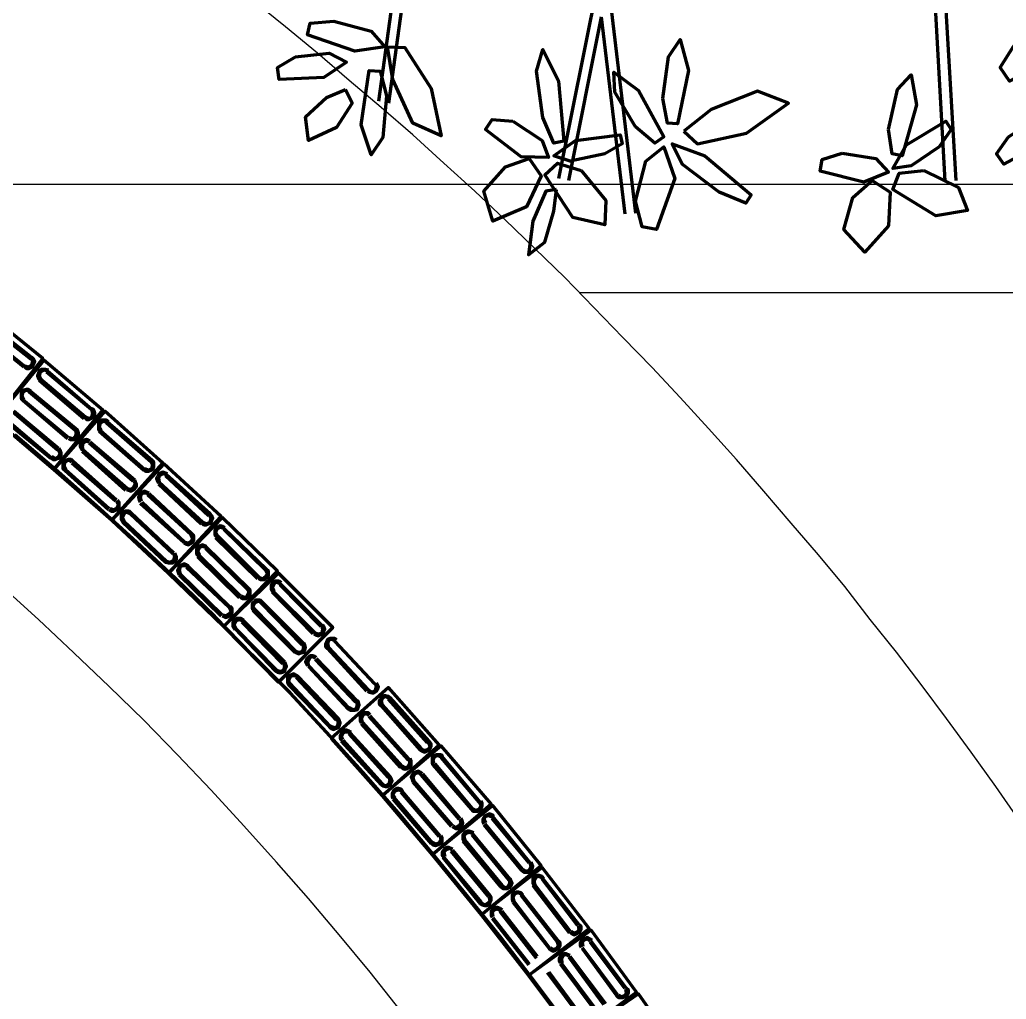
# Model space of a CAD drawing. Header units: millimetres. Extents: x 2273 to 2522, y 1034 to 1187.
# Drawn here: x 2458.833 to 2462.024, y 1056.051 to 1059.221 of the extents above; entities that cross this region are included whole.
import ezdxf

# ---------------------------------------------------------------- set-up
doc = ezdxf.new("R2010")
doc.units = ezdxf.units.MM
doc.layers.add('LAYER8', color=8, linetype='Continuous')
doc.layers.add('PAREDES', color=4, linetype='Continuous', lineweight=100)

# ---------------------------------------------------------------- blocks, each defined once
blk = doc.blocks.new('DER')
at = {"layer": 'PAREDES', "color": 0, "linetype": 'Continuous'}
for points in [[(66.4799, 146.7569), (66.4093, 146.8716), (66.4181, 146.948), (66.5123, 146.898), (66.5946, 146.7422), (66.5505, 146.7127), (66.4799, 146.7569)], [(66.774, 146.7392), (66.7152, 146.8333), (66.7181, 146.8951), (66.7946, 146.851), (66.8623, 146.7245), (66.8299, 146.701), (66.774, 146.7392)], [(66.8828, 146.4657), (66.9387, 146.5775), (67.0123, 146.6069), (67.0299, 146.5039), (66.9446, 146.3657), (66.8917, 146.3863), (66.8828, 146.4657)], [(65.9034, 146.5098), (66.9152, 146.5686)], [(65.9064, 146.4775), (66.9181, 146.5333)], [(66.8064, 146.5157), (66.8681, 146.4245), (66.877, 146.3657), (66.8005, 146.4098), (66.724, 146.5363), (66.7505, 146.5539), (66.8064, 146.5157)], [(66.7505, 146.351), (66.6211, 146.3804), (66.574, 146.4245), (66.6711, 146.4422), (66.8358, 146.3951), (66.8299, 146.3627), (66.7505, 146.351)], [(66.827, 146.201), (66.8446, 146.3098), (66.8887, 146.351), (66.9211, 146.2716), (66.8858, 146.1304), (66.8475, 146.1363), (66.827, 146.201)], [(66.9152, 146.298), (66.9534, 146.3569), (67.0623, 146.351), (67.1475, 146.2745), (67.074, 146.2069), (66.9711, 146.2363), (66.9152, 146.298)], [(66.7564, 145.6892), (66.7975, 145.7333), (66.7623, 145.8922), (66.6652, 146.0275), (66.627, 145.9275), (66.6858, 145.7775), (66.7564, 145.6892)], [(66.9534, 145.8039), (66.8623, 145.6833), (66.7975, 145.651), (66.8358, 145.7569), (66.9623, 145.9069), (66.9887, 145.8892), (66.9534, 145.8039)], [(66.6505, 145.6216), (66.5152, 145.6392), (66.4593, 145.6775), (66.5593, 145.7039), (66.7328, 145.6686), (66.7299, 145.6363), (66.6505, 145.6216)], [(66.9828, 145.5333), (66.8534, 145.5657), (66.8064, 145.6245), (66.9093, 145.6598), (67.074, 145.601), (67.0652, 145.5539), (66.9828, 145.5333)], [(66.7417, 145.5333), (66.6299, 145.4657), (66.5652, 145.4627), (66.624, 145.5422), (66.774, 145.6245), (66.7946, 145.5951), (66.7417, 145.5333)], [(65.4917, 145.351), (67.0211, 145.5333)], [(66.3858, 145.4216), (67.024, 145.498)], [(66.8299, 145.4333), (66.8534, 145.3216), (66.8358, 145.2686), (66.7858, 145.3392), (66.7681, 145.4833), (66.7975, 145.4892), (66.8299, 145.4333)], [(66.2799, 145.4098), (66.9093, 145.2833)], [(66.3858, 145.4216), (66.9152, 145.3157)], [(66.8828, 145.3569), (66.9799, 145.4363), (67.0593, 145.4333), (67.0358, 145.3304), (66.8975, 145.2392), (66.8593, 145.2804), (66.8828, 145.3569)], [(66.7123, 145.2333), (66.5623, 145.2127), (66.4917, 145.2333), (66.5946, 145.2833), (66.7887, 145.301), (66.7946, 145.2686), (66.7123, 145.2333)], [(66.724, 145.1363), (66.7858, 145.2304), (66.8417, 145.251), (66.8387, 145.1627), (66.7505, 145.048), (66.7181, 145.0686), (66.724, 145.1363)], [(66.9446, 145.2775), (66.9505, 145.2422), (67.0475, 145.201), (67.1564, 145.1863), (67.1152, 145.2392), (67.0152, 145.2686), (66.9446, 145.2775)], [(66.8446, 145.1892), (66.9005, 145.2275), (67.0005, 145.1804), (67.0475, 145.0716), (66.9505, 145.0422), (66.8711, 145.1127), (66.8446, 145.1892)], [(66.0328, 144.5039), (65.9534, 145.1039), (66.2358, 144.7598), (66.6593, 144.701)], [(66.4828, 144.7304), (66.4858, 144.7863), (66.6181, 144.8716), (66.7711, 144.9039), (66.7299, 144.8127), (66.5887, 144.748), (66.4828, 144.7304)], [(66.2417, 144.7922), (66.6652, 144.7333)], [(66.4005, 144.5569), (66.4328, 144.6775), (66.4828, 144.7216), (66.4975, 144.6245), (66.4446, 144.4716), (66.4064, 144.4804), (66.4005, 144.5569)], [(66.6417, 144.7275), (66.777, 144.7157), (66.8328, 144.6775), (66.7358, 144.6451), (66.5593, 144.6716), (66.5623, 144.7069), (66.6417, 144.7275)], [(66.6211, 144.5951), (66.6652, 144.6157), (66.7446, 144.5657), (66.7858, 144.4745), (66.7093, 144.4657), (66.6475, 144.5333), (66.6211, 144.5951)], [(66.5152, 144.4333), (66.5034, 144.5422), (66.5328, 144.598), (66.5828, 144.5245), (66.5887, 144.3804), (66.5505, 144.3745), (66.5152, 144.4333)]]:
    blk.add_lwpolyline(points, dxfattribs=at)
blk = doc.blocks.new('KJIUY')
at = {"layer": 'PAREDES', "color": 0, "linetype": 'Continuous'}
blk.add_lwpolyline([(69.6387, 145.3039), (69.5005, 145.201), (69.3623, 145.0951), (69.227, 144.9863), (69.0946, 144.8775), (68.9623, 144.7657), (68.8299, 144.651), (68.7005, 144.5333), (68.574, 144.4157), (68.4505, 144.2922), (68.327, 144.1716), (68.2034, 144.0451), (68.0858, 143.9186), (67.9681, 143.7892), (67.8505, 143.6569), (67.7387, 143.5245)], dxfattribs=at)
at = {"layer": 'PAREDES', "color": 160, "linetype": 'Continuous'}
for points in [[(69.6887, 145.3363), (69.8946, 145.4804), (69.7505, 145.6833), (69.5475, 145.5422), (69.6887, 145.3363)], [(69.4887, 145.1863), (69.6887, 145.3363), (69.5417, 145.5363), (69.3417, 145.3892), (69.4887, 145.1863)], [(69.5299, 145.5039), (69.377, 145.3892)], [(69.5534, 145.4716), (69.5593, 145.4775), (69.5593, 145.4863), (69.5593, 145.4922), (69.5564, 145.501), (69.5505, 145.5069), (69.5446, 145.5098), (69.5358, 145.5098), (69.5299, 145.5039)], [(69.5505, 145.4775), (69.5564, 145.4863), (69.5534, 145.498), (69.5446, 145.5039), (69.5328, 145.501)], [(69.5299, 145.498), (69.3799, 145.3863)], [(69.3975, 145.3598), (69.5505, 145.4745)], [(69.4005, 145.3598), (69.5534, 145.4716)], [(69.5799, 145.4363), (69.427, 145.3216)], [(69.5828, 145.4304), (69.4299, 145.3186)], [(69.2917, 145.0333), (69.4887, 145.1863), (69.3358, 145.3833), (69.1387, 145.2304), (69.2917, 145.0333)], [(69.374, 145.3922), (69.3681, 145.3833), (69.3652, 145.3775), (69.3681, 145.3686), (69.3711, 145.3627), (69.377, 145.3569), (69.3828, 145.3539), (69.3917, 145.3539), (69.3975, 145.3569)], [(69.377, 145.3863), (69.3711, 145.3775), (69.374, 145.3657), (69.3828, 145.3598), (69.3946, 145.3627)], [(69.4475, 145.2922), (69.6005, 145.4069)], [(69.4505, 145.2892), (69.6034, 145.4039)], [(69.324, 145.351), (69.174, 145.2333)], [(69.327, 145.3451), (69.177, 145.2304)], [(69.3475, 145.3216), (69.3534, 145.3275), (69.3564, 145.3333), (69.3534, 145.3422), (69.3505, 145.348), (69.3446, 145.3539), (69.3387, 145.3569), (69.3299, 145.3569), (69.324, 145.351)], [(69.3446, 145.3245), (69.3505, 145.3333), (69.3475, 145.3451), (69.3387, 145.351), (69.327, 145.348)], [(69.6299, 145.3657), (69.477, 145.2539)], [(69.6328, 145.3627), (69.4799, 145.248)], [(69.1946, 145.2069), (69.3446, 145.3216)], [(69.1975, 145.201), (69.3505, 145.3186)], [(69.424, 145.3216), (69.4211, 145.3157), (69.4181, 145.3098), (69.4181, 145.301), (69.4211, 145.2951), (69.427, 145.2892), (69.4328, 145.2863), (69.4417, 145.2863), (69.4475, 145.2892)], [(69.427, 145.3186), (69.4211, 145.3098), (69.424, 145.298), (69.4358, 145.2922), (69.4475, 145.2951)], [(69.377, 145.2833), (69.227, 145.1657)], [(69.3799, 145.2804), (69.2299, 145.1627)], [(69.4005, 145.2539), (69.4064, 145.2598), (69.4093, 145.2657), (69.4064, 145.2745), (69.4034, 145.2804), (69.3975, 145.2863), (69.3917, 145.2892), (69.3828, 145.2892), (69.377, 145.2833)], [(69.3975, 145.2569), (69.4034, 145.2657), (69.4005, 145.2775), (69.3917, 145.2833), (69.3799, 145.2804)], [(69.2475, 145.1392), (69.3975, 145.2539)], [(69.2505, 145.1363), (69.4005, 145.2539)], [(69.0975, 144.8745), (69.2917, 145.0333), (69.1328, 145.2275), (68.9387, 145.0716), (69.0975, 144.8745)], [(69.174, 145.2363), (69.1681, 145.2304), (69.1652, 145.2216), (69.1652, 145.2157), (69.1681, 145.2069), (69.174, 145.201), (69.1828, 145.201), (69.1887, 145.201), (69.1975, 145.2039)], [(69.174, 145.2333), (69.1681, 145.2216), (69.1711, 145.2098), (69.1828, 145.2039), (69.1946, 145.2069)], [(69.427, 145.2157), (69.2799, 145.101)], [(69.124, 145.1922), (68.974, 145.0716)], [(69.124, 145.1892), (68.9799, 145.0686)], [(69.1475, 145.1627), (69.1534, 145.1716), (69.1534, 145.1775), (69.1534, 145.1863), (69.1505, 145.1922), (69.1446, 145.198), (69.1358, 145.201), (69.1299, 145.198), (69.1211, 145.1951)], [(69.1446, 145.1686), (69.1505, 145.1775), (69.1475, 145.1892), (69.1358, 145.1951), (69.124, 145.1922)], [(69.4328, 145.2127), (69.2828, 145.0951)], [(69.3005, 145.0716), (69.4505, 145.1892)], [(69.3034, 145.0686), (69.4534, 145.1863)], [(68.9975, 145.0451), (69.1446, 145.1657)], [(69.0005, 145.0422), (69.1475, 145.1627)], [(69.227, 145.1686), (69.2211, 145.1627), (69.2181, 145.1539), (69.2181, 145.148), (69.2211, 145.1392), (69.227, 145.1333), (69.2358, 145.1333), (69.2417, 145.1333), (69.2505, 145.1363)], [(69.227, 145.1657), (69.2211, 145.1539), (69.224, 145.1422), (69.2358, 145.1363), (69.2475, 145.1392)], [(69.177, 145.1275), (69.0299, 145.0069)], [(69.1799, 145.1245), (69.0328, 145.0039)], [(69.2005, 145.0951), (69.2064, 145.1039), (69.2064, 145.1098), (69.2064, 145.1186), (69.2034, 145.1245), (69.1975, 145.1304), (69.1887, 145.1333), (69.1828, 145.1304), (69.174, 145.1275)], [(69.1975, 145.101), (69.2034, 145.1098), (69.2005, 145.1216), (69.1887, 145.1275), (69.177, 145.1245)], [(69.0505, 144.9804), (69.1975, 145.101)], [(69.0534, 144.9745), (69.2005, 145.0951)], [(69.277, 145.101), (69.2711, 145.0951), (69.2681, 145.0863), (69.2681, 145.0804), (69.274, 145.0716), (69.2799, 145.0657), (69.2858, 145.0657), (69.2946, 145.0657), (69.3005, 145.0686)], [(69.2799, 145.098), (69.274, 145.0863), (69.277, 145.0745), (69.2858, 145.0686), (69.2975, 145.0716)], [(68.9064, 144.7127), (69.0975, 144.8745), (68.9328, 145.0657), (68.7446, 144.9039), (68.9064, 144.7127)], [(68.974, 145.0745), (68.9681, 145.0686), (68.9652, 145.0598), (68.9681, 145.0539), (68.9711, 145.0451), (68.977, 145.0422), (68.9828, 145.0392), (68.9917, 145.0392), (68.9975, 145.0422)], [(68.977, 145.0716), (68.9711, 145.0598), (68.974, 145.048), (68.9828, 145.0422), (68.9946, 145.048)], [(69.2299, 145.0627), (69.0828, 144.9422)], [(69.2328, 145.0569), (69.0858, 144.9363)], [(69.2564, 145.0304), (69.2593, 145.0363), (69.2623, 145.0451), (69.2623, 145.051), (69.2593, 145.0598), (69.2505, 145.0627), (69.2446, 145.0657), (69.2358, 145.0657), (69.2299, 145.0627)], [(69.2534, 145.0333), (69.2593, 145.0451), (69.2534, 145.0569), (69.2446, 145.0627), (69.2328, 145.0598)], [(68.927, 145.0304), (68.7799, 144.9069)], [(68.927, 145.0275), (68.7828, 144.9039)], [(68.9505, 145.001), (68.9564, 145.0069), (68.9564, 145.0157), (68.9564, 145.0216), (68.9534, 145.0304), (68.9475, 145.0333), (68.9387, 145.0363), (68.9299, 145.0363), (68.924, 145.0333)], [(68.9475, 145.0039), (68.9534, 145.0157), (68.9505, 145.0275), (68.9387, 145.0333), (68.927, 145.0275)], [(69.1064, 144.9127), (69.2505, 145.0333)], [(69.1064, 144.9098), (69.2564, 145.0304)], [(68.8034, 144.8833), (68.9475, 145.0039)], [(68.8064, 144.8775), (68.9505, 145.001)], [(69.027, 145.0098), (69.024, 145.0039), (69.0211, 144.9951), (69.0211, 144.9892), (69.024, 144.9804), (69.0328, 144.9745), (69.0387, 144.9745), (69.0475, 144.9745), (69.0534, 144.9775)], [(69.0299, 145.0069), (69.024, 144.9951), (69.0299, 144.9833), (69.0387, 144.9775), (69.0505, 144.9804)], [(68.9799, 144.9657), (68.8358, 144.8451)], [(68.9828, 144.9627), (68.8387, 144.8392)], [(69.0064, 144.9392), (69.0093, 144.9451), (69.0123, 144.951), (69.0123, 144.9598), (69.0064, 144.9657), (69.0005, 144.9716), (68.9946, 144.9745), (68.9858, 144.9716), (68.9799, 144.9686)], [(69.0034, 144.9422), (69.0093, 144.951), (69.0034, 144.9627), (68.9946, 144.9686), (68.9828, 144.9657)], [(68.8593, 144.8157), (69.0034, 144.9392)], [(68.8623, 144.8127), (69.0064, 144.9363)], [(69.0799, 144.9422), (69.077, 144.9363), (69.074, 144.9304), (69.074, 144.9216), (69.077, 144.9157), (69.0858, 144.9098), (69.0917, 144.9069), (69.1005, 144.9069), (69.1064, 144.9127)], [(69.0828, 144.9392), (69.077, 144.9304), (69.0828, 144.9186), (69.0917, 144.9127), (69.1034, 144.9157)], [(68.7211, 144.548), (68.9064, 144.7127), (68.7417, 144.898), (68.5564, 144.7333), (68.7211, 144.548)], [(68.7799, 144.9098), (68.774, 144.9039), (68.774, 144.8951), (68.774, 144.8892), (68.777, 144.8804), (68.7828, 144.8745), (68.7917, 144.8745), (68.8005, 144.8745), (68.8064, 144.8775)], [(68.7828, 144.9069), (68.777, 144.8951), (68.7799, 144.8833), (68.7917, 144.8775), (68.8034, 144.8804)], [(69.0358, 144.901), (68.8917, 144.7775)], [(69.0387, 144.898), (68.8946, 144.7745)], [(69.0593, 144.8716), (69.0652, 144.8775), (69.0681, 144.8863), (69.0652, 144.8922), (69.0623, 144.901), (69.0564, 144.9069), (69.0475, 144.9069), (69.0417, 144.9069), (69.0358, 144.9039)], [(69.0564, 144.8745), (69.0623, 144.8863), (69.0593, 144.898), (69.0475, 144.9039), (69.0358, 144.901)], [(68.7299, 144.8657), (68.5887, 144.7392)], [(68.7593, 144.8363), (68.7623, 144.8422), (68.7652, 144.851), (68.7623, 144.8569), (68.7593, 144.8657), (68.7534, 144.8686), (68.7446, 144.8716), (68.7387, 144.8716), (68.7299, 144.8657)], [(68.7564, 144.8392), (68.7593, 144.851), (68.7564, 144.8627), (68.7446, 144.8686), (68.7328, 144.8627)], [(68.9123, 144.751), (69.0593, 144.8745)], [(68.9181, 144.748), (69.0623, 144.8716)], [(68.7358, 144.8598), (68.5946, 144.7333)], [(68.6123, 144.7127), (68.7534, 144.8392)], [(68.6152, 144.7098), (68.7593, 144.8363)], [(68.8358, 144.8422), (68.8299, 144.8363), (68.827, 144.8304), (68.8299, 144.8216), (68.8328, 144.8157), (68.8387, 144.8098), (68.8475, 144.8069), (68.8534, 144.8098), (68.8623, 144.8127)], [(68.8387, 144.8392), (68.8328, 144.8304), (68.8358, 144.8186), (68.8475, 144.8127), (68.8593, 144.8157)], [(68.7887, 144.801), (68.6475, 144.6745)], [(68.8123, 144.7716), (68.8181, 144.7804), (68.8211, 144.7863), (68.8181, 144.7951), (68.8152, 144.801), (68.8093, 144.8069), (68.8005, 144.8069), (68.7946, 144.8069), (68.7858, 144.8039)], [(68.8093, 144.7775), (68.8152, 144.7863), (68.8123, 144.798), (68.8005, 144.8039), (68.7887, 144.801)], [(68.7917, 144.798), (68.6505, 144.6716)], [(68.6681, 144.648), (68.8123, 144.7775)], [(68.674, 144.6451), (68.8152, 144.7716)], [(68.8917, 144.7804), (68.8858, 144.7745), (68.8828, 144.7657), (68.8828, 144.7598), (68.8887, 144.751), (68.8946, 144.748), (68.9005, 144.7451), (68.9093, 144.7451), (68.9152, 144.748)], [(68.8917, 144.7775), (68.8887, 144.7657), (68.8917, 144.7539), (68.9034, 144.748), (68.9123, 144.7539)], [(68.5887, 144.7392), (68.5858, 144.7333), (68.5828, 144.7245), (68.5828, 144.7186), (68.5887, 144.7098), (68.5946, 144.7069), (68.6005, 144.7039), (68.6093, 144.7039), (68.6152, 144.7098)], [(68.8446, 144.7392), (68.7034, 144.6098)], [(68.8711, 144.7098), (68.874, 144.7157), (68.877, 144.7245), (68.877, 144.7304), (68.8711, 144.7392), (68.8652, 144.7422), (68.8593, 144.7451), (68.8505, 144.7422), (68.8446, 144.7392)], [(68.8681, 144.7127), (68.874, 144.7245), (68.8681, 144.7363), (68.8564, 144.7392), (68.8475, 144.7363)], [(68.5917, 144.7363), (68.5858, 144.7245), (68.5917, 144.7127), (68.6005, 144.7098), (68.6123, 144.7127)], [(68.8475, 144.7333), (68.7064, 144.6069)], [(68.727, 144.5863), (68.8681, 144.7127)], [(68.7299, 144.5804), (68.8711, 144.7098)], [(68.5446, 144.6892), (68.4064, 144.5598)], [(68.5681, 144.6657), (68.5711, 144.6716), (68.574, 144.6804), (68.574, 144.6863), (68.5681, 144.6951), (68.5623, 144.698), (68.5534, 144.701), (68.5475, 144.698), (68.5417, 144.6951)], [(68.5652, 144.6686), (68.5711, 144.6804), (68.5652, 144.6922), (68.5534, 144.6951), (68.5446, 144.6922)], [(68.6446, 144.6745), (68.6387, 144.6686), (68.6387, 144.6627), (68.6387, 144.6539), (68.6417, 144.648), (68.6505, 144.6422), (68.6564, 144.6422), (68.6652, 144.6422), (68.6711, 144.6451)], [(68.427, 144.5392), (68.5652, 144.6686)], [(68.4299, 144.5363), (68.5681, 144.6627)], [(68.6475, 144.6716), (68.6417, 144.6627), (68.6446, 144.651), (68.6564, 144.6451), (68.6681, 144.648)], [(68.6005, 144.6333), (68.4623, 144.501)], [(68.6034, 144.6275), (68.4652, 144.498)], [(68.624, 144.6039), (68.6299, 144.6098), (68.6299, 144.6186), (68.6299, 144.6245), (68.627, 144.6333), (68.6181, 144.6363), (68.6123, 144.6392), (68.6034, 144.6363), (68.5975, 144.6333)], [(68.6211, 144.6069), (68.627, 144.6186), (68.624, 144.6304), (68.6123, 144.6333), (68.6005, 144.6304)], [(68.7005, 144.6127), (68.6975, 144.6069), (68.6946, 144.598), (68.6946, 144.5922), (68.7005, 144.5833), (68.7064, 144.5804), (68.7123, 144.5775), (68.7211, 144.5775), (68.727, 144.5833)], [(68.7034, 144.6098), (68.7005, 144.598), (68.7034, 144.5863), (68.7152, 144.5804), (68.724, 144.5863)], [(68.4858, 144.4745), (68.624, 144.6069)], [(68.4887, 144.4745), (68.627, 144.6039)], [(68.6828, 144.5422), (68.6887, 144.548), (68.6917, 144.5569), (68.6887, 144.5627), (68.6858, 144.5716), (68.6799, 144.5745), (68.6711, 144.5775), (68.6623, 144.5745), (68.6564, 144.5716)], [(68.3593, 144.201), (68.5387, 144.3775), (68.3623, 144.5539), (68.1858, 144.3775), (68.3593, 144.201)], [(68.4034, 144.5657), (68.3975, 144.5598), (68.3975, 144.551), (68.3975, 144.5451), (68.4005, 144.5363), (68.4093, 144.5333), (68.4152, 144.5304), (68.424, 144.5304), (68.4299, 144.5363)], [(68.4064, 144.5627), (68.4005, 144.551), (68.4034, 144.5392), (68.4152, 144.5363), (68.427, 144.5392)], [(68.6564, 144.5716), (68.5181, 144.4392)], [(68.6623, 144.5657), (68.524, 144.4363)], [(68.6799, 144.5451), (68.6858, 144.5569), (68.6828, 144.5686), (68.6711, 144.5716), (68.6593, 144.5686)], [(68.3564, 144.5186), (68.2211, 144.3833)], [(68.3593, 144.5157), (68.224, 144.3833)], [(68.3828, 144.4922), (68.3858, 144.498), (68.3887, 144.5069), (68.3858, 144.5127), (68.3828, 144.5216), (68.374, 144.5245), (68.3681, 144.5275), (68.3593, 144.5245), (68.3534, 144.5216)], [(68.3799, 144.4951), (68.3828, 144.5069), (68.3799, 144.5186), (68.3681, 144.5216), (68.3564, 144.5186)], [(68.5417, 144.4127), (68.6828, 144.5451)], [(68.5475, 144.4098), (68.6828, 144.5422)], [(68.2446, 144.3598), (68.3799, 144.4951)], [(68.2475, 144.3569), (68.3828, 144.4892)], [(68.4593, 144.501), (68.4564, 144.4951), (68.4534, 144.4892), (68.4534, 144.4804), (68.4593, 144.4745), (68.4652, 144.4686), (68.474, 144.4657), (68.4799, 144.4686), (68.4858, 144.4716)], [(68.4623, 144.498), (68.4564, 144.4863), (68.4623, 144.4775), (68.474, 144.4716), (68.4858, 144.4745)], [(68.4152, 144.4598), (68.2799, 144.3245)], [(68.4181, 144.4539), (68.2828, 144.3216)], [(68.4417, 144.4304), (68.4446, 144.4363), (68.4475, 144.4451), (68.4446, 144.451), (68.4417, 144.4598), (68.4358, 144.4627), (68.427, 144.4657), (68.4181, 144.4627), (68.4123, 144.4598)], [(68.4387, 144.4333), (68.4417, 144.4451), (68.4387, 144.4569), (68.427, 144.4598), (68.4152, 144.4569)], [(68.3034, 144.301), (68.4387, 144.4333)], [(68.3064, 144.2951), (68.4417, 144.4304)], [(68.5181, 144.4392), (68.5152, 144.4333), (68.5123, 144.4275), (68.5152, 144.4186), (68.5181, 144.4127), (68.524, 144.4069), (68.5328, 144.4069), (68.5387, 144.4069), (68.5475, 144.4098)], [(68.5211, 144.4363), (68.5181, 144.4275), (68.5211, 144.4157), (68.5328, 144.4098), (68.5446, 144.4127)], [(68.2181, 144.3863), (68.2123, 144.3804), (68.2123, 144.3745), (68.2123, 144.3657), (68.2181, 144.3598), (68.224, 144.3539), (68.2328, 144.3539), (68.2387, 144.3539), (68.2475, 144.3598)], [(68.474, 144.398), (68.3387, 144.2627)], [(68.4799, 144.3922), (68.3446, 144.2598)], [(68.5034, 144.3686), (68.5064, 144.3745), (68.5093, 144.3833), (68.5064, 144.3922), (68.5034, 144.398), (68.4946, 144.401), (68.4887, 144.4039), (68.4799, 144.401), (68.474, 144.398)], [(68.5005, 144.3716), (68.5034, 144.3833), (68.5005, 144.3951), (68.4887, 144.398), (68.477, 144.3951)], [(68.1858, 144.0216), (68.3593, 144.201), (68.1799, 144.3745), (68.0064, 144.1951), (68.1858, 144.0216)], [(68.2211, 144.3833), (68.2152, 144.3716), (68.2211, 144.3627), (68.2328, 144.3569), (68.2446, 144.3627)], [(68.3652, 144.2392), (68.5005, 144.3716)], [(68.3652, 144.2363), (68.5034, 144.3686)], [(68.174, 144.3392), (68.0417, 144.201)], [(68.177, 144.3363), (68.0446, 144.201)], [(68.2034, 144.3127), (68.2064, 144.3186), (68.2064, 144.3275), (68.2064, 144.3333), (68.2005, 144.3392), (68.1946, 144.3451), (68.1887, 144.3451), (68.1799, 144.3451), (68.174, 144.3392)], [(68.2005, 144.3157), (68.2034, 144.3275), (68.1975, 144.3363), (68.1887, 144.3422), (68.177, 144.3363)], [(68.2799, 144.3245), (68.274, 144.3186), (68.274, 144.3127), (68.274, 144.3039), (68.2799, 144.298), (68.2858, 144.2922), (68.2946, 144.2922), (68.3005, 144.2922), (68.3064, 144.298)], [(68.0652, 144.1804), (68.2005, 144.3157)], [(68.0711, 144.1745), (68.2034, 144.3098)], [(68.2828, 144.3216), (68.277, 144.3127), (68.2828, 144.301), (68.2946, 144.2951), (68.3034, 144.301)], [(68.2358, 144.2804), (68.1005, 144.1422)], [(68.2387, 144.2775), (68.1064, 144.1422)], [(68.2623, 144.2539), (68.2681, 144.2598), (68.2681, 144.2686), (68.2681, 144.2745), (68.2623, 144.2804), (68.2564, 144.2863), (68.2475, 144.2863), (68.2417, 144.2863), (68.2358, 144.2804)], [(68.2593, 144.2569), (68.2652, 144.2686), (68.2593, 144.2775), (68.2475, 144.2833), (68.2387, 144.2775)], [(68.3387, 144.2657), (68.3328, 144.2569), (68.3328, 144.251), (68.3328, 144.2422), (68.3387, 144.2363), (68.3446, 144.2304), (68.3534, 144.2304), (68.3593, 144.2304), (68.3681, 144.2363)], [(68.3417, 144.2627), (68.3358, 144.251), (68.3417, 144.2392), (68.3534, 144.2333), (68.3652, 144.2392)], [(68.127, 144.1186), (68.2593, 144.2539)], [(68.1328, 144.1157), (68.2652, 144.251)], [(68.324, 144.1951), (68.327, 144.201), (68.3299, 144.2069), (68.327, 144.2157), (68.3211, 144.2216), (68.3152, 144.2275), (68.3093, 144.2275), (68.3005, 144.2275), (68.2946, 144.2216)], [(68.0387, 144.2039), (68.0358, 144.198), (68.0328, 144.1892), (68.0358, 144.1833), (68.0387, 144.1775), (68.0475, 144.1716), (68.0534, 144.1716), (68.0623, 144.1716), (68.0681, 144.1775)], [(68.0417, 144.201), (68.0387, 144.1892), (68.0417, 144.1804), (68.0534, 144.1745), (68.0652, 144.1804)], [(68.2975, 144.2216), (68.1623, 144.0833)], [(68.2975, 144.2186), (68.1681, 144.0804)], [(68.1887, 144.0598), (68.3211, 144.1951)], [(68.3211, 144.198), (68.324, 144.2069), (68.3181, 144.2186), (68.3093, 144.2245), (68.2975, 144.2186)], [(68.0152, 143.8392), (68.1858, 144.0216), (68.0034, 144.1922), (67.8328, 144.0069), (68.0152, 143.8392)], [(68.024, 144.1304), (68.0299, 144.1363), (68.0299, 144.1451), (68.027, 144.151), (68.024, 144.1598), (68.0152, 144.1627), (68.0093, 144.1657), (68.0005, 144.1627), (67.9946, 144.1569)], [(68.1917, 144.0569), (68.324, 144.1922)], [(67.9946, 144.1569), (67.8681, 144.0157)], [(68.0005, 144.151), (67.8711, 144.0127)], [(67.8917, 143.9922), (68.0211, 144.1333)], [(68.0211, 144.1333), (68.027, 144.1451), (68.0211, 144.1569), (68.0093, 144.1598), (67.9975, 144.1539)], [(68.1005, 144.1451), (68.0975, 144.1392), (68.0946, 144.1304), (68.0975, 144.1245), (68.1005, 144.1157), (68.1093, 144.1127), (68.1152, 144.1127), (68.124, 144.1127), (68.1299, 144.1186)], [(68.1034, 144.1422), (68.1005, 144.1304), (68.1034, 144.1216), (68.1152, 144.1157), (68.127, 144.1216)], [(67.8975, 143.9892), (68.027, 144.1275)], [(68.0887, 144.0716), (68.0917, 144.0775), (68.0946, 144.0863), (68.0917, 144.0922), (68.0858, 144.101), (68.0799, 144.1039), (68.074, 144.1039), (68.0652, 144.1039), (68.0593, 144.098)], [(68.0858, 144.0745), (68.0887, 144.0863), (68.0828, 144.0951), (68.074, 144.101), (68.0623, 144.0951)], [(68.0593, 144.098), (67.9299, 143.9598)], [(68.0623, 144.0951), (67.9328, 143.9539)], [(67.9564, 143.9363), (68.0858, 144.0745)], [(67.9593, 143.9304), (68.0858, 144.0716)], [(68.1623, 144.0863), (68.1593, 144.0804), (68.1564, 144.0716), (68.1593, 144.0657), (68.1623, 144.0569), (68.1711, 144.0539), (68.177, 144.051), (68.1858, 144.0539), (68.1917, 144.0569)], [(68.1652, 144.0833), (68.1623, 144.0716), (68.1652, 144.0598), (68.177, 144.0569), (68.1887, 144.0598)], [(68.1211, 144.0392), (67.9917, 143.901)], [(68.124, 144.0363), (67.9946, 143.898)], [(68.1505, 144.0127), (68.1534, 144.0216), (68.1534, 144.0275), (68.1534, 144.0363), (68.1475, 144.0422), (68.1417, 144.048), (68.1328, 144.048), (68.127, 144.0451), (68.1211, 144.0422)], [(68.1475, 144.0157), (68.1505, 144.0275), (68.1446, 144.0392), (68.1328, 144.0422), (68.124, 144.0392)], [(67.8505, 143.651), (68.0152, 143.8392), (67.8299, 144.0039), (67.6623, 143.8157), (67.8505, 143.651)], [(67.8652, 144.0186), (67.8623, 144.0127), (67.8593, 144.0039), (67.8623, 143.9951), (67.8681, 143.9892), (67.874, 143.9863), (67.8799, 143.9833), (67.8887, 143.9863), (67.8946, 143.9892)], [(67.8681, 144.0157), (67.8652, 144.0039), (67.8711, 143.9922), (67.8799, 143.9892), (67.8917, 143.9922)], [(68.0181, 143.8775), (68.1475, 144.0157)], [(68.0211, 143.8745), (68.1505, 144.0127)], [(67.8505, 143.9422), (67.8564, 143.948), (67.8564, 143.9569), (67.8534, 143.9657), (67.8505, 143.9716), (67.8417, 143.9745), (67.8358, 143.9745), (67.827, 143.9745), (67.8211, 143.9686)], [(67.8475, 143.9451), (67.8534, 143.9569), (67.8475, 143.9686), (67.8358, 143.9716), (67.824, 143.9657)], [(67.8211, 143.9686), (67.6975, 143.8245)], [(67.827, 143.9657), (67.7005, 143.8216)], [(67.724, 143.801), (67.8505, 143.9451)], [(67.727, 143.798), (67.8534, 143.9422)], [(67.927, 143.9598), (67.924, 143.951), (67.9211, 143.9451), (67.924, 143.9363), (67.927, 143.9304), (67.9358, 143.9275), (67.9417, 143.9245), (67.9505, 143.9275), (67.9564, 143.9304)], [(67.9299, 143.9569), (67.927, 143.9451), (67.9299, 143.9333), (67.9417, 143.9304), (67.9534, 143.9333)], [(67.8858, 143.9127), (67.7623, 143.7686)], [(67.9152, 143.8863), (67.9181, 143.8922), (67.9211, 143.901), (67.9181, 143.9069), (67.9123, 143.9127), (67.9064, 143.9186), (67.8975, 143.9186), (67.8917, 143.9157), (67.8858, 143.9127)], [(67.9123, 143.8892), (67.9152, 143.898), (67.9093, 143.9098), (67.8975, 143.9157), (67.8887, 143.9098)], [(67.8887, 143.9069), (67.7652, 143.7657)], [(67.7858, 143.7451), (67.9123, 143.8892)], [(67.7917, 143.7422), (67.9181, 143.8833)], [(67.9917, 143.901), (67.9858, 143.8951), (67.9858, 143.8863), (67.9858, 143.8804), (67.9917, 143.8745), (67.9975, 143.8686), (68.0064, 143.8686), (68.0123, 143.8686), (68.0211, 143.8745)], [(67.9946, 143.898), (67.9887, 143.8863), (67.9946, 143.8775), (68.0064, 143.8716), (68.0181, 143.8775)], [(67.9505, 143.8539), (67.824, 143.7127)], [(67.9534, 143.851), (67.8299, 143.7098)], [(67.9799, 143.8304), (67.9858, 143.8363), (67.9858, 143.8451), (67.9828, 143.851), (67.9799, 143.8598), (67.9711, 143.8627), (67.9652, 143.8627), (67.9564, 143.8627), (67.9505, 143.8569)], [(67.977, 143.8333), (67.9799, 143.8451), (67.977, 143.8539), (67.9652, 143.8598), (67.9534, 143.8539)], [(67.6975, 143.8275), (67.6917, 143.8216), (67.6917, 143.8127), (67.6917, 143.8039), (67.6975, 143.798), (67.7034, 143.7951), (67.7123, 143.7951), (67.7211, 143.7951), (67.727, 143.801)], [(67.7005, 143.8245), (67.6946, 143.8127), (67.7005, 143.801), (67.7123, 143.798), (67.724, 143.8039)], [(67.8505, 143.6892), (67.977, 143.8304)], [(67.8534, 143.6863), (67.9799, 143.8275)], [(67.6887, 143.4598), (67.8505, 143.651), (67.6593, 143.8098), (67.4975, 143.6186), (67.6887, 143.4598)], [(67.6828, 143.751), (67.6887, 143.7569), (67.6887, 143.7657), (67.6858, 143.7716), (67.6828, 143.7775), (67.674, 143.7833), (67.6681, 143.7833), (67.6593, 143.7804), (67.6534, 143.7745)], [(67.6564, 143.7745), (67.5328, 143.6304)], [(67.6564, 143.7716), (67.5358, 143.6275)], [(67.5564, 143.6069), (67.6799, 143.7539)], [(67.5623, 143.6039), (67.6858, 143.748)], [(67.6799, 143.7539), (67.6858, 143.7657), (67.6799, 143.7745), (67.6681, 143.7775), (67.6564, 143.7745)], [(67.7593, 143.7686), (67.7564, 143.7627), (67.7534, 143.7569), (67.7564, 143.748), (67.7623, 143.7422), (67.7681, 143.7363), (67.777, 143.7363), (67.7828, 143.7392), (67.7887, 143.7422)], [(67.7623, 143.7657), (67.7593, 143.7569), (67.7652, 143.7451), (67.777, 143.7422), (67.7858, 143.7451)], [(67.7181, 143.7216), (67.5975, 143.5745)], [(67.724, 143.7186), (67.6005, 143.5716)], [(67.7505, 143.698), (67.7534, 143.7039), (67.7534, 143.7127), (67.7534, 143.7186), (67.7475, 143.7245), (67.7417, 143.7304), (67.7328, 143.7304), (67.724, 143.7275), (67.7181, 143.7216)], [(67.7475, 143.701), (67.7505, 143.7127), (67.7446, 143.7216), (67.7328, 143.7245), (67.7211, 143.7216)], [(67.624, 143.551), (67.7475, 143.698)], [(67.627, 143.551), (67.7505, 143.6951)], [(67.824, 143.7127), (67.8181, 143.7069), (67.8181, 143.698), (67.8211, 143.6922), (67.824, 143.6833), (67.8328, 143.6804), (67.8387, 143.6804), (67.8475, 143.6804), (67.8534, 143.6863)], [(67.827, 143.7098), (67.8211, 143.698), (67.827, 143.6863), (67.8387, 143.6833), (67.8505, 143.6892)], [(67.7828, 143.6657), (67.6623, 143.5216)], [(67.7887, 143.6627), (67.6652, 143.5186)], [(67.8123, 143.6422), (67.8181, 143.648), (67.8181, 143.6569), (67.8152, 143.6627), (67.8123, 143.6716), (67.8034, 143.6745), (67.7975, 143.6745), (67.7887, 143.6716), (67.7828, 143.6686)], [(67.8093, 143.6451), (67.8152, 143.6569), (67.8093, 143.6657), (67.7975, 143.6716), (67.7858, 143.6657)], [(67.5299, 143.6333), (67.527, 143.6245), (67.527, 143.6186), (67.527, 143.6098), (67.5328, 143.6039), (67.5387, 143.601), (67.5475, 143.598), (67.5564, 143.601), (67.5623, 143.6069)], [(67.5328, 143.6304), (67.5299, 143.6186), (67.5358, 143.6069), (67.5475, 143.6039), (67.5593, 143.6098)], [(67.6887, 143.498), (67.8123, 143.6422)], [(67.6946, 143.4951), (67.8152, 143.6422)], [(67.5328, 143.2657), (67.6858, 143.4598), (67.4917, 143.6157), (67.3358, 143.4216), (67.5328, 143.2657)], [(67.5181, 143.5569), (67.524, 143.5627), (67.524, 143.5716), (67.5211, 143.5775), (67.5152, 143.5833), (67.5093, 143.5863), (67.5005, 143.5892), (67.4946, 143.5863), (67.4887, 143.5804)], [(67.4887, 143.5804), (67.3711, 143.4304)], [(67.4946, 143.5775), (67.377, 143.4275)], [(67.3975, 143.4098), (67.5181, 143.5598)], [(67.5152, 143.5569), (67.5181, 143.5686), (67.5123, 143.5804), (67.5005, 143.5833), (67.4917, 143.5775)], [(67.5975, 143.5775), (67.5917, 143.5686), (67.5917, 143.5627), (67.5946, 143.5539), (67.5975, 143.548), (67.6064, 143.5451), (67.6123, 143.5451), (67.6211, 143.5451), (67.627, 143.551)], [(67.6005, 143.5745), (67.5946, 143.5627), (67.6005, 143.551), (67.6123, 143.548), (67.624, 143.5539)], [(67.4005, 143.4069), (67.5181, 143.5539)]]:
    blk.add_lwpolyline(points, dxfattribs=at)

msp = doc.modelspace()

# ---------------------------------------------------------------- linework, layer by layer
msp.add_line((2454.7693, 1058.6895), (2476.7693, 1058.6895))
at = {"layer": 'LAYER8', "color": 0, "linetype": 'Continuous'}
for points in [[(2460.6428, 1058.3381), (2463.4605, 1058.3381), (2463.4605, 1062.944), (2458.8575, 1062.944), (2458.8575, 1059.8213)], [(2462.0663, 1056.6308), (2461.9899, 1056.7396), (2461.9105, 1056.8514), (2461.831, 1056.9602), (2461.7516, 1057.0661), (2461.6693, 1057.1749), (2461.584, 1057.2808), (2461.5016, 1057.3867), (2461.4163, 1057.4896), (2461.3281, 1057.5925), (2461.2399, 1057.6955), (2461.1516, 1057.7984), (2461.0605, 1057.8984), (2460.9693, 1057.9984), (2460.8781, 1058.0955), (2460.784, 1058.1925), (2460.6899, 1058.2896), (2460.5957, 1058.3867), (2460.4987, 1058.4808), (2460.4016, 1058.5749), (2460.3046, 1058.6661), (2460.2046, 1058.7572), (2460.1046, 1058.8484), (2460.0016, 1058.9367), (2459.8987, 1059.0249), (2459.7957, 1059.1131), (2459.6928, 1059.1984), (2459.5869, 1059.2837)], [(2460.0634, 1056.0161), (2459.9663, 1056.1396), (2459.8663, 1056.2602), (2459.7663, 1056.3778), (2459.6634, 1056.4955), (2459.5575, 1056.6131), (2459.4516, 1056.7278), (2459.3428, 1056.8425), (2459.234, 1056.9543), (2459.1222, 1057.0631), (2459.0075, 1057.172), (2458.8928, 1057.2808), (2458.7752, 1057.3867)]]:
    msp.add_lwpolyline(points, dxfattribs=at)

# ---------------------------------------------------------------- block references
at = {"layer": 'LAYER8', "color": 0, "linetype": 'ByBlock', "rotation": 270}
msp.add_blockref('KJIUY', (2315.2918, 1125.6166), dxfattribs=at)
at = {"layer": 'LAYER8', "linetype": 'ByBlock', "rotation": 270}
msp.add_blockref('DER', (2315.2918, 1125.6166), dxfattribs=at)

doc.saveas('drawing.dxf')
